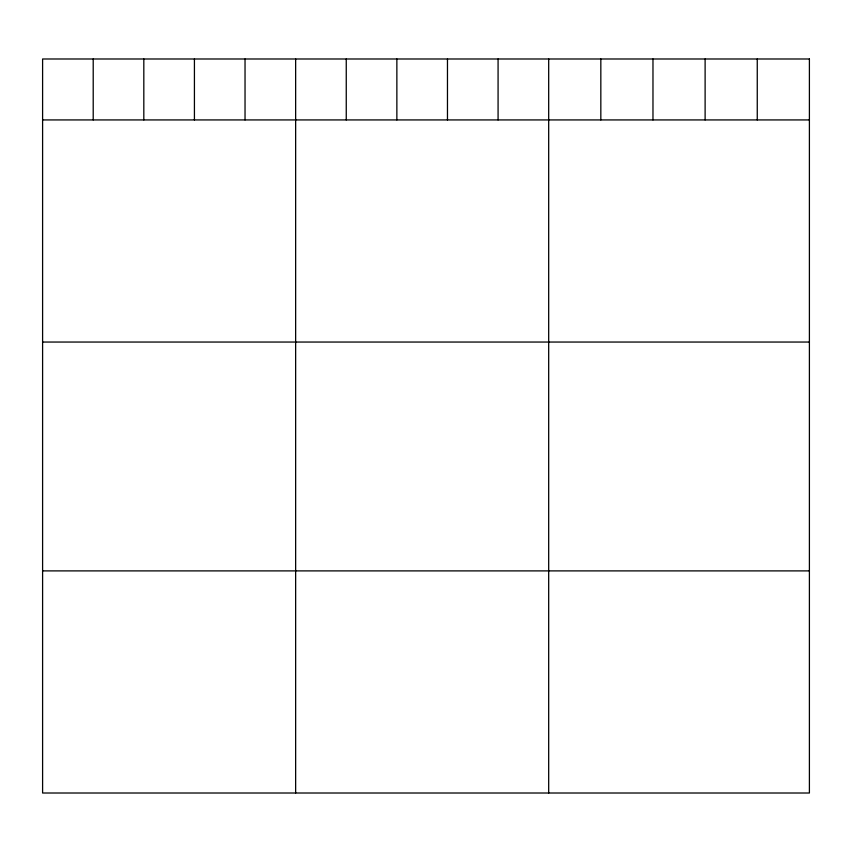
<?xml version="1.0" encoding="UTF-8"?>
<svg xmlns="http://www.w3.org/2000/svg" width="852" height="852" viewBox="0 0 852 852"><rect width="100%" height="100%" fill="white"/><g stroke="black" fill="none" stroke-linecap="round" stroke-linejoin="round"><path stroke-width="1.28" d="M42.6 119.93L809.4 119.93M42.6 342.046L809.4 342.046M42.6 570.893L809.4 570.893M757.258 58.99L757.258 119.93M705.115 58.99L705.115 119.93M652.973 58.99L652.973 119.93M600.83 58.99L600.83 119.93M548.688 58.99L548.688 793.01M498.079 58.99L498.079 119.93M447.47 58.99L447.47 119.93M396.862 58.99L396.862 119.93M346.253 58.99L346.253 119.93M295.644 58.99L295.644 793.01M245.035 58.99L245.035 119.93M194.426 58.99L194.426 119.93M143.818 58.99L143.818 119.93M93.209 58.99L93.209 119.93M809.4 58.99L42.6 58.99L42.6 793.01L809.4 793.01L809.4 58.99"/></g></svg>
